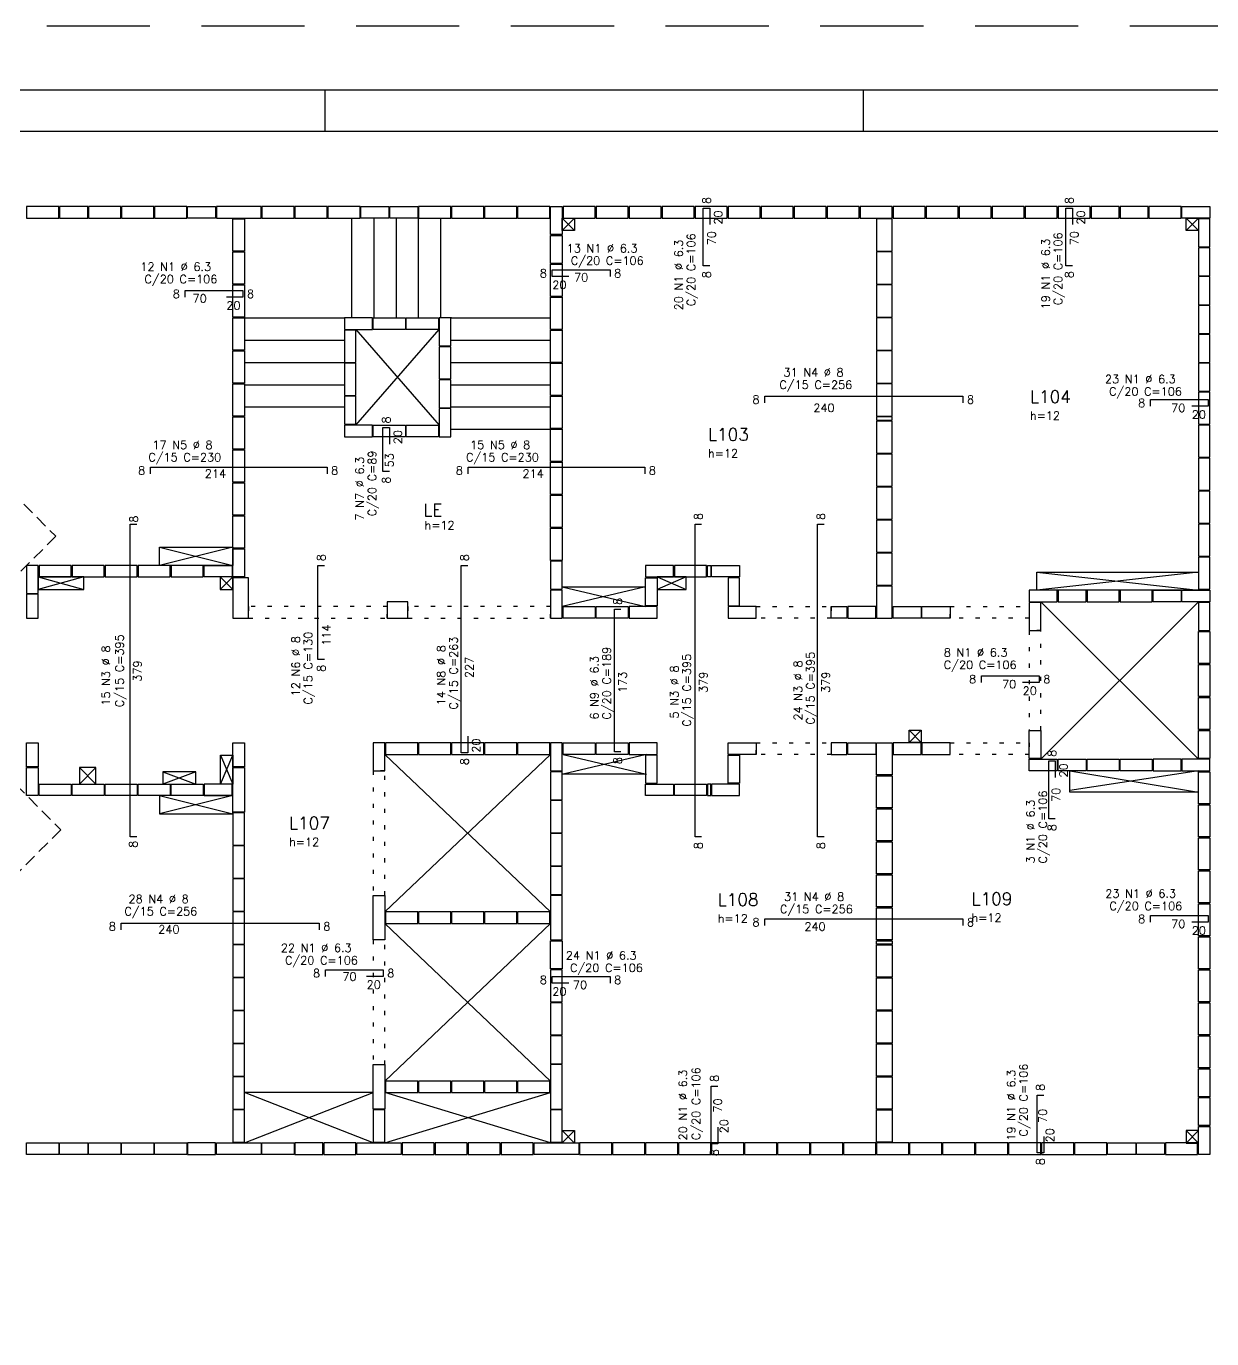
# Model space of a CAD drawing. Extents: x -1.9 to 86, y -1.6 to 60.9.
# Drawn here: x 26.8 to 55.54, y 29.14 to 60.95 of the extents above; entities that cross this region are included whole.
import ezdxf

# ---------------------------------------------------------------- set-up
doc = ezdxf.new("R2010")
doc.units = 0
doc.header["$MEASUREMENT"] = 0
for name, pattern in [('ESTILO_TQS_0001', [0.45, 0.3, -0.15]), ('ESTILO_TQS_0002', [0.4, 0.1, -0.3]), ('HIDDEN', [0.375, 0.25, -0.125])]:
    doc.linetypes.add(name, pattern=pattern)
doc.layers.get('0').update_dxf_attribs({"linetype": 'CONTINUOUS'})
doc.layers.get('Defpoints').update_dxf_attribs({"linetype": 'CONTINUOUS'})
for name, color, linetype in [('ARQ_FOLHA', 7, 'CONTINUOUS'), ('PENA_01', 1, 'CONTINUOUS'), ('PENA_02', 2, 'CONTINUOUS'), ('PENA_03', 3, 'CONTINUOUS'), ('PENA_05', 5, 'CONTINUOUS')]:
    doc.layers.add(name, color=color, linetype=linetype)
doc.styles.get("Standard").update_dxf_attribs({"font": 'ROMANS.SHX'})

# ---------------------------------------------------------------- blocks, each defined once
blk = doc.blocks.new('FOLHA A1 - 841 X 594')
at = {"layer": 'ARQ_FOLHA', "color": 1}
for p, q in [((-500.5, 584), (-500.5, 594)), ((-370, 584), (-370, 594))]:
    blk.add_line(p, q, dxfattribs=at)
for points in [[(-841, 0), (0, 0), (0, 594), (-841, 594)], [(-816, 10), (-10, 10), (-10, 584), (-816, 584)]]:
    blk.add_lwpolyline(points, close=True, dxfattribs=at)
at = {"layer": 'Defpoints', "color": 8, "linetype": 'HIDDEN', "ltscale": 100}
blk.add_lwpolyline([(-860.5, 609.5), (-860.5, -15.5), (19.5, -15.5), (19.5, 609.5)], close=True, dxfattribs=at)
blk = doc.blocks.new('*U24')
blk.add_blockref('FOLHA A1 - 841 X 594', (0, 0))

msp = doc.modelspace()

# ---------------------------------------------------------------- linework, layer by layer
at = {"layer": 'PENA_01', "linetype": 'Continuous'}
for p, q in [((37.094, 53.901), (37.094, 53.881)), ((31.814, 48.321), (30.034, 47.881)), ((30.034, 48.321), (31.814, 47.881)), ((42.8, 47.6), (42.094, 47.3)), ((42.094, 47.6), (42.8, 47.3)), ((51.294, 47.281), (51.294, 47.721)), ((51.294, 47.721), (55.214, 47.721)), ((51.294, 47.721), (55.214, 47.281)), ((55.214, 47.721), (51.294, 47.281)), ((55.214, 47.721), (55.214, 47.281)), ((41.814, 47.361), (39.794, 46.881)), ((39.794, 47.361), (41.814, 46.881)), ((39.794, 47.361), (41.814, 47.361)), ((55.214, 47.281), (51.294, 47.281)), ((39.794, 42.821), (39.794, 43.301)), ((41.834, 43.301), (39.814, 42.821)), ((39.814, 43.301), (41.834, 42.821)), ((41.814, 43.301), (41.814, 42.821)), ((41.814, 42.821), (39.794, 42.821)), ((55.214, 42.901), (52.094, 42.421)), ((52.094, 42.901), (55.214, 42.381)), ((52.094, 42.381), (52.094, 42.901)), ((55.214, 42.381), (52.094, 42.381)), ((31.814, 42.301), (30.034, 41.861)), ((30.034, 42.301), (31.814, 41.861)), ((35.214, 35.101), (32.094, 35.101))]:
    msp.add_line(p, q, dxfattribs=at)
for points in [[(26.814, 56.301), (27.594, 56.301), (27.594, 56.581), (26.814, 56.581), (26.814, 56.301)], [(27.614, 56.301), (28.294, 56.301), (28.294, 56.581), (27.614, 56.581), (27.614, 56.301)], [(28.314, 56.301), (29.094, 56.301), (29.094, 56.581), (28.314, 56.581), (28.314, 56.301)], [(29.114, 56.301), (29.894, 56.301), (29.894, 56.581), (29.114, 56.581), (29.114, 56.301)], [(29.914, 56.301), (30.694, 56.301), (30.694, 56.581), (29.914, 56.581), (29.914, 56.301)], [(31.394, 56.301), (30.714, 56.301), (30.714, 56.581), (31.394, 56.581), (31.394, 56.301)], [(32.494, 56.581), (31.414, 56.581), (31.414, 56.301), (32.494, 56.301), (32.494, 56.581)], [(32.514, 56.301), (33.294, 56.301), (33.294, 56.581), (32.514, 56.581), (32.514, 56.301)], [(33.314, 56.301), (34.094, 56.301), (34.094, 56.581), (33.314, 56.581), (33.314, 56.301)], [(34.114, 56.301), (34.894, 56.301), (34.894, 56.581), (34.114, 56.581), (34.114, 56.301)], [(35.594, 56.301), (34.914, 56.301), (34.914, 56.581), (35.594, 56.581), (35.594, 56.301)], [(36.294, 56.301), (35.614, 56.301), (35.614, 56.581), (36.294, 56.581), (36.294, 56.301)], [(36.314, 56.301), (37.094, 56.301), (37.094, 56.581), (36.314, 56.581), (36.314, 56.301)], [(37.114, 56.301), (37.894, 56.301), (37.894, 56.581), (37.114, 56.581), (37.114, 56.301)], [(37.914, 56.301), (38.694, 56.301), (38.694, 56.581), (37.914, 56.581), (37.914, 56.301)], [(38.714, 56.301), (39.494, 56.301), (39.494, 56.581), (38.714, 56.581), (38.714, 56.301)], [(39.794, 56.581), (39.794, 55.901), (39.514, 55.901), (39.514, 56.581), (39.794, 56.581)], [(39.814, 56.301), (40.594, 56.301), (40.594, 56.581), (39.814, 56.581), (39.814, 56.301)], [(40.614, 56.301), (41.394, 56.301), (41.394, 56.581), (40.614, 56.581), (40.614, 56.301)], [(41.414, 56.301), (42.194, 56.301), (42.194, 56.581), (41.414, 56.581), (41.414, 56.301)], [(42.214, 56.301), (42.994, 56.301), (42.994, 56.581), (42.214, 56.581), (42.214, 56.301)], [(43.014, 56.301), (43.794, 56.301), (43.794, 56.581), (43.014, 56.581), (43.014, 56.301)], [(43.814, 56.301), (44.594, 56.301), (44.594, 56.581), (43.814, 56.581), (43.814, 56.301)], [(44.614, 56.301), (45.394, 56.301), (45.394, 56.581), (44.614, 56.581), (44.614, 56.301)], [(45.414, 56.301), (46.194, 56.301), (46.194, 56.581), (45.414, 56.581), (45.414, 56.301)], [(46.214, 56.301), (46.994, 56.301), (46.994, 56.581), (46.214, 56.581), (46.214, 56.301)], [(47.014, 56.301), (47.794, 56.301), (47.794, 56.581), (47.014, 56.581), (47.014, 56.301)], [(47.814, 56.301), (48.594, 56.301), (48.594, 56.581), (47.814, 56.581), (47.814, 56.301)], [(48.614, 56.301), (49.394, 56.301), (49.394, 56.581), (48.614, 56.581), (48.614, 56.301)], [(49.414, 56.301), (50.194, 56.301), (50.194, 56.581), (49.414, 56.581), (49.414, 56.301)], [(50.214, 56.301), (50.994, 56.301), (50.994, 56.581), (50.214, 56.581), (50.214, 56.301)], [(51.014, 56.301), (51.794, 56.301), (51.794, 56.581), (51.014, 56.581), (51.014, 56.301)], [(51.814, 56.301), (52.594, 56.301), (52.594, 56.581), (51.814, 56.581), (51.814, 56.301)], [(52.614, 56.301), (53.294, 56.301), (53.294, 56.581), (52.614, 56.581), (52.614, 56.301)], [(53.314, 56.301), (53.994, 56.301), (53.994, 56.581), (53.314, 56.581), (53.314, 56.301)], [(54.014, 56.301), (54.794, 56.301), (54.794, 56.581), (54.014, 56.581), (54.014, 56.301)], [(55.494, 56.301), (54.814, 56.301), (54.814, 56.581), (55.494, 56.581), (55.494, 56.301)], [(31.814, 55.501), (31.814, 56.281), (32.094, 56.281), (32.094, 55.501), (31.814, 55.501)], [(34.694, 53.881), (34.694, 56.301)], [(35.234, 53.881), (35.234, 56.301)], [(35.774, 53.881), (35.774, 56.301)], [(36.314, 53.881), (36.314, 56.301)], [(36.854, 53.881), (36.854, 56.301)], [(40.094, 56.3), (39.794, 56)], [(39.794, 56.3), (40.094, 56)], [(39.794, 56.3), (40.094, 56.3), (40.094, 56), (39.794, 56), (39.794, 56.3)], [(47.414, 56.281), (47.414, 55.501), (47.794, 55.501), (47.794, 56.281), (47.414, 56.281)], [(55.214, 56.301), (54.914, 56)], [(54.914, 56.301), (55.214, 56)], [(54.914, 56.3), (55.214, 56.3), (55.214, 56), (54.914, 56), (54.914, 56.301)], [(55.494, 55.601), (55.494, 56.281), (55.214, 56.281), (55.214, 55.601), (55.494, 55.601)], [(39.794, 55.881), (39.794, 55.201), (39.514, 55.201), (39.514, 55.881), (39.794, 55.881)], [(31.814, 54.701), (31.814, 55.481), (32.094, 55.481), (32.094, 54.701), (31.814, 54.701)], [(47.414, 55.481), (47.414, 54.701), (47.794, 54.701), (47.794, 55.481), (47.414, 55.481)], [(55.494, 54.901), (55.494, 55.581), (55.214, 55.581), (55.214, 54.901), (55.494, 54.901)], [(39.514, 54.401), (39.514, 55.181), (39.794, 55.181), (39.794, 54.401), (39.514, 54.401)], [(55.494, 54.201), (55.494, 54.881), (55.214, 54.881), (55.214, 54.201), (55.494, 54.201)], [(31.814, 53.901), (31.814, 54.681), (32.094, 54.681), (32.094, 53.901), (31.814, 53.901)], [(47.414, 54.681), (47.414, 53.901), (47.794, 53.901), (47.794, 54.681), (47.414, 54.681)], [(39.514, 53.601), (39.514, 54.381), (39.794, 54.381), (39.794, 53.601), (39.514, 53.601)], [(55.494, 53.501), (55.494, 54.181), (55.214, 54.181), (55.214, 53.501), (55.494, 53.501)], [(31.814, 53.101), (31.814, 53.881), (32.094, 53.881), (32.094, 53.101), (31.814, 53.101)], [(32.094, 53.881), (34.514, 53.881)], [(34.514, 53.601), (35.194, 53.601), (35.194, 53.881), (34.514, 53.881), (34.514, 53.601)], [(35.214, 53.881), (35.994, 53.881), (35.994, 53.601), (35.214, 53.601), (35.214, 53.881)], [(36.014, 53.881), (36.794, 53.881), (36.794, 53.601), (36.014, 53.601), (36.014, 53.881)], [(36.814, 53.881), (36.814, 53.201), (37.094, 53.201), (37.094, 53.881), (36.814, 53.881)], [(37.094, 53.881), (39.514, 53.881)], [(47.414, 53.881), (47.414, 53.101), (47.794, 53.101), (47.794, 53.881), (47.414, 53.881)], [(34.794, 52.801), (34.794, 53.581), (34.514, 53.581), (34.514, 52.801), (34.794, 52.801)], [(39.514, 52.801), (39.514, 53.581), (39.794, 53.581), (39.794, 52.801), (39.514, 52.801)], [(55.494, 52.801), (55.494, 53.481), (55.214, 53.481), (55.214, 52.801), (55.494, 52.801)], [(32.094, 53.341), (34.514, 53.341)], [(37.094, 52.401), (37.094, 53.181), (36.814, 53.181), (36.814, 52.401), (37.094, 52.401)], [(37.094, 53.341), (39.514, 53.341)], [(31.814, 52.301), (31.814, 53.081), (32.094, 53.081), (32.094, 52.301), (31.814, 52.301)], [(47.414, 53.081), (47.414, 52.301), (47.794, 52.301), (47.794, 53.081), (47.414, 53.081)], [(32.094, 52.801), (34.514, 52.801)], [(34.794, 52.001), (34.794, 52.781), (34.514, 52.781), (34.514, 52.001), (34.794, 52.001)], [(37.094, 52.801), (39.514, 52.801)], [(39.514, 52.001), (39.514, 52.781), (39.794, 52.781), (39.794, 52.001), (39.514, 52.001)], [(55.494, 52.101), (55.494, 52.781), (55.214, 52.781), (55.214, 52.101), (55.494, 52.101)], [(31.814, 51.501), (31.814, 52.281), (32.094, 52.281), (32.094, 51.501), (31.814, 51.501)], [(32.094, 52.261), (34.514, 52.261)], [(37.094, 51.701), (37.094, 52.381), (36.814, 52.381), (36.814, 51.701), (37.094, 51.701)], [(37.094, 52.261), (39.514, 52.261)], [(47.414, 52.281), (47.414, 51.501), (47.794, 51.501), (47.794, 52.281), (47.414, 52.281)], [(34.514, 51.981), (34.514, 51.301), (34.794, 51.301), (34.794, 51.981), (34.514, 51.981)], [(39.514, 51.201), (39.514, 51.981), (39.794, 51.981), (39.794, 51.201), (39.514, 51.201)], [(55.214, 52.081), (55.214, 51.301), (55.494, 51.301), (55.494, 52.081), (55.214, 52.081)], [(32.094, 51.721), (34.514, 51.721)], [(37.094, 51.001), (37.094, 51.681), (36.814, 51.681), (36.814, 51.001), (37.094, 51.001)], [(37.094, 51.721), (39.514, 51.721)], [(31.814, 50.701), (31.814, 51.481), (32.094, 51.481), (32.094, 50.701), (31.814, 50.701)], [(34.514, 51.001), (35.194, 51.001), (35.194, 51.281), (34.514, 51.281), (34.514, 51.001)], [(35.214, 51.281), (35.994, 51.281), (35.994, 51.001), (35.214, 51.001), (35.214, 51.281)], [(36.014, 51.281), (36.794, 51.281), (36.794, 51.001), (36.014, 51.001), (36.014, 51.281)], [(47.794, 51.401), (47.794, 51.481), (47.414, 51.481), (47.414, 51.401), (47.794, 51.401)], [(47.414, 51.381), (47.414, 50.601), (47.794, 50.601), (47.794, 51.381), (47.414, 51.381)], [(55.214, 51.281), (55.214, 50.501), (55.494, 50.501), (55.494, 51.281), (55.214, 51.281)], [(37.094, 51.181), (39.514, 51.181)], [(39.514, 50.401), (39.514, 51.181), (39.794, 51.181), (39.794, 50.401), (39.514, 50.401)], [(31.814, 49.901), (31.814, 50.681), (32.094, 50.681), (32.094, 49.901), (31.814, 49.901)], [(39.514, 49.601), (39.514, 50.381), (39.794, 50.381), (39.794, 49.601), (39.514, 49.601)], [(47.414, 50.581), (47.414, 49.801), (47.794, 49.801), (47.794, 50.581), (47.414, 50.581)], [(55.214, 50.481), (55.214, 49.701), (55.494, 49.701), (55.494, 50.481), (55.214, 50.481)], [(31.814, 49.101), (31.814, 49.881), (32.094, 49.881), (32.094, 49.101), (31.814, 49.101)], [(47.414, 49.781), (47.414, 49.001), (47.794, 49.001), (47.794, 49.781), (47.414, 49.781)], [(55.214, 49.681), (55.214, 48.901), (55.494, 48.901), (55.494, 49.681), (55.214, 49.681)], [(39.514, 48.801), (39.514, 49.581), (39.794, 49.581), (39.794, 48.801), (39.514, 48.801)], [(31.814, 48.301), (31.814, 49.081), (32.094, 49.081), (32.094, 48.301), (31.814, 48.301)], [(39.514, 48.001), (39.514, 48.781), (39.794, 48.781), (39.794, 48.001), (39.514, 48.001)], [(47.414, 48.981), (47.414, 48.201), (47.794, 48.201), (47.794, 48.981), (47.414, 48.981)], [(55.214, 48.881), (55.214, 48.101), (55.494, 48.101), (55.494, 48.881), (55.214, 48.881)], [(30.034, 47.881), (30.034, 48.321), (31.814, 48.321), (31.814, 47.881), (30.034, 47.881)], [(31.814, 47.601), (31.814, 48.281), (32.094, 48.281), (32.094, 47.601), (31.814, 47.601)], [(47.414, 48.181), (47.414, 47.401), (47.794, 47.401), (47.794, 48.181), (47.414, 48.181)], [(55.214, 48.081), (55.214, 47.301), (55.494, 47.301), (55.494, 48.081), (55.214, 48.081)], [(26.814, 47.881), (26.814, 47.201), (27.094, 47.201), (27.094, 47.881), (26.814, 47.881)], [(27.894, 47.881), (27.114, 47.881), (27.114, 47.601), (27.894, 47.601), (27.894, 47.881)], [(28.694, 47.881), (27.914, 47.881), (27.914, 47.601), (28.694, 47.601), (28.694, 47.881)], [(29.494, 47.881), (28.714, 47.881), (28.714, 47.601), (29.494, 47.601), (29.494, 47.881)], [(30.294, 47.881), (29.514, 47.881), (29.514, 47.601), (30.294, 47.601), (30.294, 47.881)], [(31.094, 47.881), (30.314, 47.881), (30.314, 47.601), (31.094, 47.601), (31.094, 47.881)], [(31.114, 47.881), (31.794, 47.881), (31.794, 47.601), (31.114, 47.601), (31.114, 47.881)], [(39.794, 47.301), (39.794, 47.981), (39.514, 47.981), (39.514, 47.301), (39.794, 47.301)], [(41.814, 47.601), (42.494, 47.601), (42.494, 47.881), (41.814, 47.881), (41.814, 47.601)], [(42.514, 47.601), (43.294, 47.601), (43.294, 47.881), (42.514, 47.881), (42.514, 47.601)], [(43.314, 47.881), (43.394, 47.881), (43.394, 47.601), (43.314, 47.601), (43.314, 47.881)], [(44.094, 47.601), (43.414, 47.601), (43.414, 47.881), (44.094, 47.881), (44.094, 47.601)], [(27.094, 47.6), (27.094, 47.3), (28.2, 47.3), (28.2, 47.601), (27.094, 47.601)], [(28.2, 47.6), (27.094, 47.3)], [(27.094, 47.6), (28.2, 47.3)], [(31.814, 47.6), (31.508, 47.3)], [(31.508, 47.6), (31.814, 47.3)], [(31.508, 47.6), (31.508, 47.3), (31.814, 47.3), (31.814, 47.6), (31.508, 47.6)], [(41.814, 46.901), (41.814, 47.581), (42.094, 47.581), (42.094, 46.901), (41.814, 46.901)], [(42.094, 47.6), (42.094, 47.3), (42.8, 47.3), (42.8, 47.6), (42.094, 47.6)], [(44.094, 46.901), (44.094, 47.581), (43.814, 47.581), (43.814, 46.901), (44.094, 46.901)], [(26.814, 47.181), (26.814, 46.601), (27.094, 46.601), (27.094, 47.181), (26.814, 47.181)], [(47.414, 47.381), (47.414, 46.601), (47.794, 46.601), (47.794, 47.381), (47.414, 47.381)], [(51.114, 47.001), (51.794, 47.001), (51.794, 47.281), (51.114, 47.281), (51.114, 47.001)], [(51.814, 47.001), (52.494, 47.001), (52.494, 47.281), (51.814, 47.281), (51.814, 47.001)], [(52.514, 47.001), (53.294, 47.001), (53.294, 47.281), (52.514, 47.281), (52.514, 47.001)], [(53.314, 47.001), (54.094, 47.001), (54.094, 47.281), (53.314, 47.281), (53.314, 47.001)], [(54.794, 47.001), (54.114, 47.001), (54.114, 47.281), (54.794, 47.281), (54.794, 47.001)], [(55.494, 47.001), (54.814, 47.001), (54.814, 47.281), (55.494, 47.281), (55.494, 47.001)], [(39.814, 46.881), (40.594, 46.881), (40.594, 46.601), (39.814, 46.601), (39.814, 46.881)], [(40.614, 46.881), (41.394, 46.881), (41.394, 46.601), (40.614, 46.601), (40.614, 46.881)], [(42.094, 46.881), (41.414, 46.881), (41.414, 46.601), (42.094, 46.601), (42.094, 46.881)], [(43.814, 46.601), (44.494, 46.601), (44.494, 46.881), (43.814, 46.881), (43.814, 46.601)], [(46.314, 46.881), (46.694, 46.881), (46.694, 46.601), (46.314, 46.601), (46.314, 46.881)], [(46.714, 46.601), (47.394, 46.601), (47.394, 46.881), (46.714, 46.881), (46.714, 46.601)], [(48.494, 46.601), (47.814, 46.601), (47.814, 46.881), (48.494, 46.881), (48.494, 46.601)], [(49.194, 46.601), (48.514, 46.601), (48.514, 46.881), (49.194, 46.881), (49.194, 46.601)], [(51.394, 46.301), (51.394, 46.981), (51.114, 46.981), (51.114, 46.301), (51.394, 46.301)], [(55.494, 46.301), (55.494, 46.981), (55.214, 46.981), (55.214, 46.301), (55.494, 46.301)], [(55.214, 45.501), (55.214, 46.281), (55.494, 46.281), (55.494, 45.501), (55.214, 45.501)], [(55.214, 44.701), (55.214, 45.481), (55.494, 45.481), (55.494, 44.701), (55.214, 44.701)], [(55.214, 43.901), (55.214, 44.681), (55.494, 44.681), (55.494, 43.901), (55.214, 43.901)], [(48.498, 43.887), (48.204, 43.59)], [(48.204, 43.887), (48.498, 43.59)], [(48.204, 43.887), (48.498, 43.887), (48.498, 43.59), (48.204, 43.59), (48.204, 43.887)], [(51.394, 43.881), (51.394, 43.201), (51.114, 43.201), (51.114, 43.881), (51.394, 43.881)], [(55.494, 43.881), (55.494, 43.201), (55.214, 43.201), (55.214, 43.881), (55.494, 43.881)], [(26.814, 43.001), (26.814, 43.581), (27.094, 43.581), (27.094, 43.001), (26.814, 43.001)], [(31.514, 43.281), (31.814, 42.581)], [(31.514, 42.581), (31.814, 43.281)], [(31.514, 42.581), (31.514, 43.281), (31.814, 43.281), (31.814, 42.581), (31.514, 42.581)], [(31.814, 43.001), (31.814, 43.581), (32.094, 43.581), (32.094, 43.001), (31.814, 43.001)], [(35.214, 43.581), (35.214, 42.901), (35.494, 42.901), (35.494, 43.581), (35.214, 43.581)], [(36.294, 43.581), (35.514, 43.581), (35.514, 43.301), (36.294, 43.301), (36.294, 43.581)], [(37.094, 43.581), (36.314, 43.581), (36.314, 43.301), (37.094, 43.301), (37.094, 43.581)], [(37.894, 43.581), (37.114, 43.581), (37.114, 43.301), (37.894, 43.301), (37.894, 43.581)], [(38.694, 43.581), (37.914, 43.581), (37.914, 43.301), (38.694, 43.301), (38.694, 43.581)], [(39.494, 43.581), (38.714, 43.581), (38.714, 43.301), (39.494, 43.301), (39.494, 43.581)], [(39.514, 43.581), (39.514, 42.901), (39.794, 42.901), (39.794, 43.581), (39.514, 43.581)], [(39.814, 43.581), (40.594, 43.581), (40.594, 43.301), (39.814, 43.301), (39.814, 43.581)], [(40.614, 43.581), (41.394, 43.581), (41.394, 43.301), (40.614, 43.301), (40.614, 43.581)], [(42.094, 43.581), (41.414, 43.581), (41.414, 43.301), (42.094, 43.301), (42.094, 43.581)], [(41.814, 43.281), (41.814, 42.601), (42.094, 42.601), (42.094, 43.281), (41.814, 43.281)], [(43.814, 43.581), (44.494, 43.581), (44.494, 43.301), (43.814, 43.301), (43.814, 43.581)], [(44.094, 43.281), (44.094, 42.601), (43.814, 42.601), (43.814, 43.281), (44.094, 43.281)], [(46.314, 43.301), (46.694, 43.301), (46.694, 43.581), (46.314, 43.581), (46.314, 43.301)], [(46.714, 43.581), (47.394, 43.581), (47.394, 43.301), (46.714, 43.301), (46.714, 43.581)], [(47.414, 42.801), (47.414, 43.581), (47.794, 43.581), (47.794, 42.801), (47.414, 42.801)], [(48.494, 43.581), (47.814, 43.581), (47.814, 43.301), (48.494, 43.301), (48.494, 43.581)], [(49.194, 43.581), (48.514, 43.581), (48.514, 43.301), (49.194, 43.301), (49.194, 43.581)], [(26.814, 42.301), (26.814, 42.981), (27.094, 42.981), (27.094, 42.301), (26.814, 42.301)], [(28.493, 42.981), (28.093, 42.581)], [(28.093, 42.981), (28.493, 42.581)], [(28.093, 42.981), (28.093, 42.581), (28.493, 42.581), (28.493, 42.981), (28.093, 42.981)], [(31.814, 41.901), (31.814, 42.981), (32.094, 42.981), (32.094, 41.901), (31.814, 41.901)], [(51.114, 43.181), (51.794, 43.181), (51.794, 42.901), (51.114, 42.901), (51.114, 43.181)], [(51.814, 43.181), (52.494, 43.181), (52.494, 42.901), (51.814, 42.901), (51.814, 43.181)], [(52.514, 43.181), (53.294, 43.181), (53.294, 42.901), (52.514, 42.901), (52.514, 43.181)], [(53.314, 43.181), (54.094, 43.181), (54.094, 42.901), (53.314, 42.901), (53.314, 43.181)], [(54.794, 43.181), (54.114, 43.181), (54.114, 42.901), (54.794, 42.901), (54.794, 43.181)], [(55.494, 43.181), (54.814, 43.181), (54.814, 42.901), (55.494, 42.901), (55.494, 43.181)], [(30.913, 42.881), (30.113, 42.581)], [(30.113, 42.881), (30.913, 42.581)], [(30.113, 42.881), (30.113, 42.581), (30.913, 42.581), (30.913, 42.881), (30.113, 42.881)], [(39.514, 42.881), (39.514, 42.201), (39.794, 42.201), (39.794, 42.881), (39.514, 42.881)], [(47.414, 42.001), (47.414, 42.781), (47.794, 42.781), (47.794, 42.001), (47.414, 42.001)], [(55.214, 42.101), (55.214, 42.881), (55.494, 42.881), (55.494, 42.101), (55.214, 42.101)], [(27.894, 42.301), (27.114, 42.301), (27.114, 42.581), (27.894, 42.581), (27.894, 42.301)], [(28.694, 42.301), (27.914, 42.301), (27.914, 42.581), (28.694, 42.581), (28.694, 42.301)], [(29.494, 42.301), (28.714, 42.301), (28.714, 42.581), (29.494, 42.581), (29.494, 42.301)], [(30.294, 42.301), (29.514, 42.301), (29.514, 42.581), (30.294, 42.581), (30.294, 42.301)], [(31.094, 42.301), (30.314, 42.301), (30.314, 42.581), (31.094, 42.581), (31.094, 42.301)], [(31.114, 42.301), (31.794, 42.301), (31.794, 42.581), (31.114, 42.581), (31.114, 42.301)], [(41.814, 42.581), (42.494, 42.581), (42.494, 42.301), (41.814, 42.301), (41.814, 42.581)], [(42.514, 42.581), (43.294, 42.581), (43.294, 42.301), (42.514, 42.301), (42.514, 42.581)], [(43.314, 42.301), (43.394, 42.301), (43.394, 42.581), (43.314, 42.581), (43.314, 42.301)], [(44.094, 42.581), (43.414, 42.581), (43.414, 42.301), (44.094, 42.301), (44.094, 42.581)], [(30.034, 42.301), (30.034, 41.861), (31.814, 41.861), (31.814, 42.301), (30.034, 42.301)], [(39.514, 42.181), (39.514, 41.401), (39.794, 41.401), (39.794, 42.181), (39.514, 42.181)], [(55.214, 41.301), (55.214, 42.081), (55.494, 42.081), (55.494, 41.301), (55.214, 41.301)], [(31.814, 41.881), (31.814, 41.101), (32.094, 41.101), (32.094, 41.881), (31.814, 41.881)], [(47.414, 41.201), (47.414, 41.981), (47.794, 41.981), (47.794, 41.201), (47.414, 41.201)], [(39.514, 41.381), (39.514, 40.601), (39.794, 40.601), (39.794, 41.381), (39.514, 41.381)], [(31.814, 41.081), (31.814, 40.301), (32.094, 40.301), (32.094, 41.081), (31.814, 41.081)], [(47.414, 40.401), (47.414, 41.181), (47.794, 41.181), (47.794, 40.401), (47.414, 40.401)], [(55.214, 40.501), (55.214, 41.281), (55.494, 41.281), (55.494, 40.501), (55.214, 40.501)], [(39.514, 40.581), (39.514, 39.901), (39.794, 39.901), (39.794, 40.581), (39.514, 40.581)], [(55.214, 39.701), (55.214, 40.481), (55.494, 40.481), (55.494, 39.701), (55.214, 39.701)], [(31.814, 40.281), (31.814, 39.501), (32.094, 39.501), (32.094, 40.281), (31.814, 40.281)], [(47.414, 39.601), (47.414, 40.381), (47.794, 40.381), (47.794, 39.601), (47.414, 39.601)], [(35.494, 39.881), (35.494, 38.801), (35.214, 38.801), (35.214, 39.881), (35.494, 39.881)], [(39.514, 39.881), (39.514, 38.801), (39.794, 38.801), (39.794, 39.881), (39.514, 39.881)], [(31.814, 39.481), (31.814, 38.701), (32.094, 38.701), (32.094, 39.481), (31.814, 39.481)], [(36.294, 39.481), (35.514, 39.481), (35.514, 39.201), (36.294, 39.201), (36.294, 39.481)], [(37.094, 39.481), (36.314, 39.481), (36.314, 39.201), (37.094, 39.201), (37.094, 39.481)], [(37.894, 39.481), (37.114, 39.481), (37.114, 39.201), (37.894, 39.201), (37.894, 39.481)], [(38.694, 39.481), (37.914, 39.481), (37.914, 39.201), (38.694, 39.201), (38.694, 39.481)], [(39.494, 39.481), (38.714, 39.481), (38.714, 39.201), (39.494, 39.201), (39.494, 39.481)], [(47.414, 38.801), (47.414, 39.581), (47.794, 39.581), (47.794, 38.801), (47.414, 38.801)], [(55.214, 38.901), (55.214, 39.681), (55.494, 39.681), (55.494, 38.901), (55.214, 38.901)], [(55.214, 38.101), (55.214, 38.881), (55.494, 38.881), (55.494, 38.101), (55.214, 38.101)], [(31.814, 38.681), (31.814, 37.901), (32.094, 37.901), (32.094, 38.681), (31.814, 38.681)], [(39.514, 38.101), (39.514, 38.781), (39.794, 38.781), (39.794, 38.101), (39.514, 38.101)], [(47.794, 38.781), (47.794, 38.701), (47.414, 38.701), (47.414, 38.781), (47.794, 38.781)], [(47.414, 37.901), (47.414, 38.681), (47.794, 38.681), (47.794, 37.901), (47.414, 37.901)], [(31.814, 37.881), (31.814, 37.101), (32.094, 37.101), (32.094, 37.881), (31.814, 37.881)], [(39.514, 38.081), (39.514, 37.301), (39.794, 37.301), (39.794, 38.081), (39.514, 38.081)], [(47.414, 37.101), (47.414, 37.881), (47.794, 37.881), (47.794, 37.101), (47.414, 37.101)], [(55.214, 37.301), (55.214, 38.081), (55.494, 38.081), (55.494, 37.301), (55.214, 37.301)], [(39.514, 37.281), (39.514, 36.501), (39.794, 36.501), (39.794, 37.281), (39.514, 37.281)], [(55.214, 36.501), (55.214, 37.281), (55.494, 37.281), (55.494, 36.501), (55.214, 36.501)], [(31.814, 37.081), (31.814, 36.301), (32.094, 36.301), (32.094, 37.081), (31.814, 37.081)], [(47.414, 36.301), (47.414, 37.081), (47.794, 37.081), (47.794, 36.301), (47.414, 36.301)], [(31.814, 36.281), (31.814, 35.501), (32.094, 35.501), (32.094, 36.281), (31.814, 36.281)], [(39.514, 36.481), (39.514, 35.801), (39.794, 35.801), (39.794, 36.481), (39.514, 36.481)], [(47.414, 35.501), (47.414, 36.281), (47.794, 36.281), (47.794, 35.501), (47.414, 35.501)], [(55.214, 35.701), (55.214, 36.481), (55.494, 36.481), (55.494, 35.701), (55.214, 35.701)], [(35.494, 35.781), (35.494, 34.701), (35.214, 34.701), (35.214, 35.781), (35.494, 35.781)], [(39.514, 35.781), (39.514, 34.701), (39.794, 34.701), (39.794, 35.781), (39.514, 35.781)], [(55.214, 35.001), (55.214, 35.681), (55.494, 35.681), (55.494, 35.001), (55.214, 35.001)], [(31.814, 35.481), (31.814, 34.701), (32.094, 34.701), (32.094, 35.481), (31.814, 35.481)], [(36.294, 35.381), (35.514, 35.381), (35.514, 35.101), (36.294, 35.101), (36.294, 35.381)], [(37.094, 35.381), (36.314, 35.381), (36.314, 35.101), (37.094, 35.101), (37.094, 35.381)], [(37.894, 35.381), (37.114, 35.381), (37.114, 35.101), (37.894, 35.101), (37.894, 35.381)], [(38.694, 35.381), (37.914, 35.381), (37.914, 35.101), (38.694, 35.101), (38.694, 35.381)], [(39.494, 35.381), (38.714, 35.381), (38.714, 35.101), (39.494, 35.101), (39.494, 35.381)], [(47.414, 34.701), (47.414, 35.481), (47.794, 35.481), (47.794, 34.701), (47.414, 34.701)], [(31.814, 34.681), (31.814, 33.901), (32.094, 33.901), (32.094, 34.681), (31.814, 34.681)], [(35.214, 34.681), (35.214, 33.901), (35.494, 33.901), (35.494, 34.681), (35.214, 34.681)], [(39.514, 34.681), (39.514, 33.901), (39.794, 33.901), (39.794, 34.681), (39.514, 34.681)], [(47.414, 33.901), (47.414, 34.681), (47.794, 34.681), (47.794, 33.901), (47.414, 33.901)], [(55.214, 34.301), (55.214, 34.981), (55.494, 34.981), (55.494, 34.301), (55.214, 34.301)], [(40.094, 34.18), (39.794, 33.881)], [(39.794, 34.18), (40.094, 33.88)], [(39.794, 34.18), (40.094, 34.18), (40.094, 33.88), (39.794, 33.88), (39.794, 34.18)], [(55.214, 34.18), (54.914, 33.88)], [(54.914, 34.18), (55.214, 33.88)], [(54.914, 34.18), (54.914, 33.88), (55.214, 33.88), (55.214, 34.18), (54.914, 34.18)], [(55.214, 33.601), (55.214, 34.281), (55.494, 34.281), (55.494, 33.601), (55.214, 33.601)], [(26.814, 33.881), (27.594, 33.881), (27.594, 33.601), (26.814, 33.601), (26.814, 33.881)], [(27.614, 33.881), (28.294, 33.881), (28.294, 33.601), (27.614, 33.601), (27.614, 33.881)], [(28.314, 33.881), (29.094, 33.881), (29.094, 33.601), (28.314, 33.601), (28.314, 33.881)], [(29.114, 33.881), (29.894, 33.881), (29.894, 33.601), (29.114, 33.601), (29.114, 33.881)], [(29.914, 33.881), (30.694, 33.881), (30.694, 33.601), (29.914, 33.601), (29.914, 33.881)], [(31.394, 33.881), (30.714, 33.881), (30.714, 33.601), (31.394, 33.601), (31.394, 33.881)], [(32.494, 33.601), (31.414, 33.601), (31.414, 33.881), (32.494, 33.881), (32.494, 33.601)], [(32.514, 33.881), (33.294, 33.881), (33.294, 33.601), (32.514, 33.601), (32.514, 33.881)], [(33.994, 33.881), (33.314, 33.881), (33.314, 33.601), (33.994, 33.601), (33.994, 33.881)], [(34.794, 33.881), (34.014, 33.881), (34.014, 33.601), (34.794, 33.601), (34.794, 33.881)], [(35.894, 33.601), (34.814, 33.601), (34.814, 33.881), (35.894, 33.881), (35.894, 33.601)], [(36.694, 33.881), (35.914, 33.881), (35.914, 33.601), (36.694, 33.601), (36.694, 33.881)], [(37.494, 33.881), (36.714, 33.881), (36.714, 33.601), (37.494, 33.601), (37.494, 33.881)], [(38.294, 33.881), (37.514, 33.881), (37.514, 33.601), (38.294, 33.601), (38.294, 33.881)], [(39.094, 33.881), (38.314, 33.881), (38.314, 33.601), (39.094, 33.601), (39.094, 33.881)], [(40.194, 33.601), (39.114, 33.601), (39.114, 33.881), (40.194, 33.881), (40.194, 33.601)], [(40.994, 33.881), (40.214, 33.881), (40.214, 33.601), (40.994, 33.601), (40.994, 33.881)], [(41.794, 33.881), (41.014, 33.881), (41.014, 33.601), (41.794, 33.601), (41.794, 33.881)], [(42.594, 33.881), (41.814, 33.881), (41.814, 33.601), (42.594, 33.601), (42.594, 33.881)], [(43.394, 33.881), (42.614, 33.881), (42.614, 33.601), (43.394, 33.601), (43.394, 33.881)], [(44.194, 33.881), (43.414, 33.881), (43.414, 33.601), (44.194, 33.601), (44.194, 33.881)], [(44.994, 33.881), (44.214, 33.881), (44.214, 33.601), (44.994, 33.601), (44.994, 33.881)], [(45.794, 33.881), (45.014, 33.881), (45.014, 33.601), (45.794, 33.601), (45.794, 33.881)], [(46.594, 33.881), (45.814, 33.881), (45.814, 33.601), (46.594, 33.601), (46.594, 33.881)], [(47.394, 33.881), (46.614, 33.881), (46.614, 33.601), (47.394, 33.601), (47.394, 33.881)], [(48.194, 33.881), (47.414, 33.881), (47.414, 33.601), (48.194, 33.601), (48.194, 33.881)], [(48.994, 33.881), (48.214, 33.881), (48.214, 33.601), (48.994, 33.601), (48.994, 33.881)], [(49.794, 33.881), (49.014, 33.881), (49.014, 33.601), (49.794, 33.601), (49.794, 33.881)], [(50.594, 33.881), (49.814, 33.881), (49.814, 33.601), (50.594, 33.601), (50.594, 33.881)], [(51.394, 33.881), (50.614, 33.881), (50.614, 33.601), (51.394, 33.601), (51.394, 33.881)], [(52.194, 33.881), (51.414, 33.881), (51.414, 33.601), (52.194, 33.601), (52.194, 33.881)], [(52.994, 33.881), (52.214, 33.881), (52.214, 33.601), (52.994, 33.601), (52.994, 33.881)], [(53.694, 33.601), (53.014, 33.601), (53.014, 33.881), (53.694, 33.881), (53.694, 33.601)], [(54.394, 33.601), (53.714, 33.601), (53.714, 33.881), (54.394, 33.881), (54.394, 33.601)], [(55.194, 33.881), (54.414, 33.881), (54.414, 33.601), (55.194, 33.601), (55.194, 33.881)]]:
    msp.add_lwpolyline(points, dxfattribs=at)
at = {"layer": 'PENA_01', "linetype": 'ESTILO_TQS_0001'}
for points in [[(24.693, 48.588), (26.107, 50.002), (27.521, 48.588), (26.107, 47.174), (24.693, 48.588)], [(24.813, 41.473), (26.228, 42.888), (27.642, 41.473), (26.228, 40.059), (24.813, 41.473)]]:
    msp.add_lwpolyline(points, dxfattribs=at)
at = {"layer": 'PENA_02', "linetype": 'Continuous'}
for points in [[(31.814, 46.601), (32.194, 46.601), (32.194, 47.581), (31.814, 47.581), (31.814, 46.601)], [(39.514, 46.601), (39.794, 46.601), (39.794, 47.281), (39.514, 47.281), (39.514, 46.601)], [(35.554, 46.601), (36.054, 46.601), (36.054, 47.001), (35.554, 47.001), (35.554, 46.601)]]:
    msp.add_lwpolyline(points, dxfattribs=at)
at = {"layer": 'PENA_03', "linetype": 'Continuous'}
for points in [[(34.794, 53.601), (36.814, 51.281)], [(34.794, 51.281), (36.814, 53.601)], [(51.394, 43.181), (55.214, 47.001)], [(51.394, 47.001), (55.214, 43.181)], [(39.514, 39.481), (35.494, 43.301)], [(35.494, 39.481), (39.514, 43.301)], [(39.514, 35.381), (35.494, 39.201)], [(35.494, 35.381), (39.514, 39.201)], [(35.214, 33.881), (32.094, 35.101)], [(32.094, 33.881), (35.214, 35.101)], [(39.514, 33.881), (35.494, 35.101)], [(35.494, 33.881), (39.514, 35.101)]]:
    msp.add_lwpolyline(points, dxfattribs=at)
at = {"layer": 'PENA_03', "linetype": 'ESTILO_TQS_0002'}
for points in [[(32.194, 46.601), (35.554, 46.601), (35.554, 46.881), (32.194, 46.881), (32.194, 46.601)], [(36.054, 46.601), (39.514, 46.601), (39.514, 46.881), (36.054, 46.881), (36.054, 46.601)], [(44.494, 46.881), (46.314, 46.881), (46.314, 46.601), (44.494, 46.601), (44.494, 46.881)], [(49.194, 46.881), (51.114, 46.881), (51.114, 46.601), (49.194, 46.601), (49.194, 46.881)], [(51.114, 43.881), (51.394, 43.881), (51.394, 46.301), (51.114, 46.301), (51.114, 43.881)], [(44.494, 43.581), (46.314, 43.581), (46.314, 43.301), (44.494, 43.301), (44.494, 43.581)], [(49.194, 43.581), (51.114, 43.581), (51.114, 43.301), (49.194, 43.301), (49.194, 43.581)], [(35.214, 39.881), (35.494, 39.881), (35.494, 42.901), (35.214, 42.901), (35.214, 39.881)], [(35.214, 35.781), (35.494, 35.781), (35.494, 38.801), (35.214, 38.801), (35.214, 35.781)]]:
    msp.add_lwpolyline(points, dxfattribs=at)
at = {"layer": 'PENA_05', "linetype": 'Continuous'}
for p, q in [((43.214, 55.141), (43.214, 56.541)), ((43.214, 56.541), (43.374, 56.541)), ((43.374, 56.541), (43.374, 56.141)), ((52.004, 55.141), (52.004, 56.541)), ((52.004, 56.541), (52.164, 56.541)), ((52.164, 56.541), (52.164, 56.141)), ((39.554, 54.882), (39.554, 55.042)), ((39.554, 55.042), (40.954, 55.042)), ((40.954, 55.042), (40.954, 54.882)), ((43.374, 55.141), (43.214, 55.141)), ((52.164, 55.141), (52.004, 55.141)), ((39.954, 54.882), (39.554, 54.882)), ((30.654, 54.382), (30.654, 54.542)), ((30.654, 54.542), (32.054, 54.542)), ((32.054, 54.542), (32.054, 54.382)), ((32.054, 54.382), (31.654, 54.382)), ((44.704, 51.821), (44.704, 51.981)), ((44.704, 51.981), (49.504, 51.981)), ((49.504, 51.981), (49.504, 51.821)), ((54.054, 51.739), (54.054, 51.899)), ((54.054, 51.899), (55.454, 51.899)), ((55.454, 51.899), (55.454, 51.739)), ((55.454, 51.739), (55.054, 51.739)), ((35.45, 50.161), (35.45, 51.221)), ((35.45, 51.221), (35.61, 51.221)), ((35.61, 51.221), (35.61, 50.821)), ((29.814, 50.101), (29.814, 50.261)), ((29.814, 50.261), (34.094, 50.261)), ((34.094, 50.261), (34.094, 50.101)), ((35.61, 50.161), (35.45, 50.161)), ((37.514, 50.101), (37.514, 50.261)), ((37.514, 50.261), (41.794, 50.261)), ((41.794, 50.261), (41.794, 50.101)), ((29.321, 41.301), (29.321, 48.881)), ((29.321, 48.881), (29.481, 48.881)), ((43.014, 41.301), (43.014, 48.881)), ((43.014, 48.881), (43.174, 48.881)), ((45.982, 41.301), (45.982, 48.881)), ((45.982, 48.881), (46.142, 48.881)), ((33.875, 45.601), (33.875, 47.881)), ((33.875, 47.881), (34.035, 47.881)), ((37.348, 43.341), (37.348, 47.881)), ((37.348, 47.881), (37.508, 47.881)), ((41.059, 43.361), (41.059, 46.821)), ((41.059, 46.821), (41.219, 46.821)), ((34.035, 45.601), (33.875, 45.601)), ((49.954, 45.043), (49.954, 45.203)), ((49.954, 45.203), (51.354, 45.203)), ((51.354, 45.203), (51.354, 45.043)), ((51.354, 45.043), (50.954, 45.043)), ((37.508, 43.741), (37.508, 43.341)), ((37.508, 43.341), (37.348, 43.341)), ((41.219, 43.361), (41.059, 43.361)), ((51.585, 41.741), (51.585, 43.141)), ((51.585, 43.141), (51.745, 43.141)), ((51.745, 43.141), (51.745, 42.741)), ((51.745, 41.741), (51.585, 41.741)), ((29.481, 41.301), (29.321, 41.301)), ((43.174, 41.301), (43.014, 41.301)), ((46.142, 41.301), (45.982, 41.301)), ((29.104, 39.051), (29.104, 39.211)), ((29.104, 39.211), (33.904, 39.211)), ((33.904, 39.211), (33.904, 39.051)), ((44.704, 39.151), (44.704, 39.311)), ((44.704, 39.311), (49.504, 39.311)), ((49.504, 39.311), (49.504, 39.151)), ((54.054, 39.231), (54.054, 39.391)), ((54.054, 39.391), (55.454, 39.391)), ((55.454, 39.231), (55.054, 39.231)), ((55.454, 39.391), (55.454, 39.231)), ((34.054, 37.919), (34.054, 38.079)), ((34.054, 38.079), (35.454, 38.079)), ((35.454, 37.919), (35.054, 37.919)), ((35.454, 38.079), (35.454, 37.919)), ((39.554, 37.753), (39.554, 37.913)), ((39.554, 37.913), (40.954, 37.913)), ((40.954, 37.913), (40.954, 37.753)), ((39.954, 37.753), (39.554, 37.753)), ((43.404, 33.861), (43.404, 35.261)), ((43.404, 35.261), (43.564, 35.261)), ((51.304, 33.641), (51.304, 35.041)), ((51.304, 35.041), (51.464, 35.041)), ((43.564, 34.261), (43.564, 33.861)), ((43.564, 33.861), (43.404, 33.861)), ((51.464, 34.041), (51.464, 33.641)), ((51.464, 33.641), (51.304, 33.641))]:
    msp.add_line(p, q, dxfattribs=at)

# ---------------------------------------------------------------- block references
at = {"xscale": 0.09999999999999938, "yscale": 0.09999999999999938, "zscale": 0.09999999999999938}
msp.add_blockref('*U24', (84.1, 0), dxfattribs=at)

# ---------------------------------------------------------------- texts
at = {"layer": 'PENA_03', "linetype": 'Continuous'}
for s, p in [('8', (43.394, 56.641)), ('8', (52.184, 56.641)), ('20', (43.674, 56.141)), ('20', (52.464, 56.141)), ('20 N1 %%c 6.3', (42.718, 54.064)), ('C/20 C=106', (43.018, 54.164)), ('70', (43.514, 55.641)), ('19 N1 %%c 6.3', (51.612, 54.088)), ('C/20 C=106', (51.912, 54.188)), ('70', (52.304, 55.641)), ('8', (43.394, 54.841)), ('8', (52.184, 54.841)), ('8', (35.63, 51.321)), ('20', (35.91, 50.821)), ('C/20 C=89', (35.286, 49.07)), ('7 N7 %%c 6.3', (34.986, 48.97)), ('53', (35.707, 50.257)), ('8', (35.63, 49.861)), ('8', (29.51, 48.917)), ('8', (43.194, 48.981)), ('8', (46.162, 48.981)), ('8', (34.055, 47.981)), ('8', (37.528, 47.981)), ('8', (41.239, 46.921)), ('C/15 C=395', (29.166, 44.444)), ('12 N6 %%c 8', (33.436, 44.709)), ('C/15 C=130', (33.736, 44.509)), ('114', (34.177, 45.933)), ('15 N3 %%c 8', (28.834, 44.481)), ('14 N8 %%c 8', (36.961, 44.489)), ('C/15 C=263', (37.261, 44.389)), ('C/20 C=189', (40.973, 44.143)), ('379', (29.599, 45.062)), ('227', (37.642, 45.151)), ('6 N9 %%c 6.3', (40.673, 44.143)), ('C/15 C=395', (42.913, 43.971)), ('24 N3 %%c 8', (45.61, 44.12)), ('C/15 C=395', (45.91, 44.02)), ('8', (34.055, 45.301)), ('173', (41.359, 44.791)), ('5 N3 %%c 8', (42.613, 44.171)), ('379', (43.314, 44.791)), ('379', (46.282, 44.791)), ('20', (37.808, 43.341)), ('8', (51.765, 43.241)), ('8', (37.528, 43.041)), ('8', (41.239, 43.061)), ('20', (52.045, 42.741)), ('C/20 C=106', (51.544, 40.657)), ('70', (51.861, 42.148)), ('3 N1 %%c 6.3', (51.244, 40.657)), ('8', (51.765, 41.441)), ('8', (29.499, 41.037)), ('8', (43.194, 41.001)), ('8', (46.162, 41.001)), ('C/20 C=106', (43.138, 33.95)), ('C/20 C=106', (51.075, 34.039)), ('20 N1 %%c 6.3', (42.817, 33.943)), ('8', (43.584, 35.361)), ('19 N1 %%c 6.3', (50.775, 33.939)), ('8', (51.484, 35.141)), ('70', (43.665, 34.62)), ('70', (51.538, 34.364)), ('20', (43.814, 34.115)), ('20', (51.714, 33.895)), ('8', (43.584, 33.561)), ('8', (51.484, 33.341))]:
    msp.add_text(s, height=0.2, rotation=90, dxfattribs=at).set_placement(p)
for s, height, p in [('13 N1 %%c 6.3', 0.2, (39.904, 55.468)), ('C/20 C=106', 0.2, (40.004, 55.168)), ('12 N1 %%c 6.3', 0.2, (29.57, 55.021)), ('8', 0.2, (39.254, 54.862)), ('8', 0.2, (41.054, 54.862)), ('C/20 C=106', 0.2, (29.67, 54.721)), ('20', 0.2, (39.554, 54.582)), ('70', 0.2, (40.083, 54.765)), ('8', 0.2, (30.354, 54.362)), ('70', 0.2, (30.836, 54.252)), ('8', 0.2, (32.154, 54.362)), ('20', 0.2, (31.654, 54.082)), ('31 N4 %%c 8', 0.2, (45.158, 52.46)), ('23 N1 %%c 6.3', 0.2, (52.949, 52.297)), ('C/15 C=256', 0.2, (45.058, 52.16)), ('C/20 C=106', 0.2, (53.049, 51.997)), ('8', 0.2, (44.404, 51.801)), ('8', 0.2, (49.604, 51.801)), ('L104', 0.3, (51.131, 51.821)), ('8', 0.2, (53.754, 51.719)), ('240', 0.2, (45.881, 51.601)), ('h=12', 0.2, (51.131, 51.413)), ('70', 0.2, (54.554, 51.599)), ('20', 0.2, (55.054, 51.439)), ('L103', 0.3, (43.328, 50.906)), ('C/15 C=230', 0.2, (29.763, 50.402)), ('17 N5 %%c 8', 0.2, (29.863, 50.702)), ('C/15 C=230', 0.2, (37.463, 50.402)), ('15 N5 %%c 8', 0.2, (37.563, 50.702)), ('h=12', 0.2, (43.328, 50.498)), ('8', 0.2, (29.514, 50.081)), ('8', 0.2, (34.194, 50.081)), ('8', 0.2, (37.214, 50.081)), ('8', 0.2, (41.894, 50.081)), ('214', 0.2, (31.133, 50.006)), ('214', 0.2, (38.833, 50.006)), ('LE', 0.3, (36.426, 49.075)), ('h=12', 0.2, (36.458, 48.755)), ('8 N1 %%c 6.3', 0.2, (49.043, 45.67)), ('C/20 C=106', 0.2, (49.043, 45.37)), ('8', 0.2, (49.654, 45.023)), ('8', 0.2, (51.454, 45.023)), ('70', 0.2, (50.454, 44.903)), ('20', 0.2, (50.954, 44.743)), ('L107', 0.3, (33.175, 41.485)), ('h=12', 0.2, (33.175, 41.077)), ('28 N4 %%c 8', 0.2, (29.284, 39.695)), ('L108', 0.3, (43.564, 39.631)), ('31 N4 %%c 8', 0.2, (45.172, 39.751)), ('L109', 0.3, (49.715, 39.649)), ('23 N1 %%c 6.3', 0.2, (52.957, 39.826)), ('C/15 C=256', 0.2, (29.184, 39.395)), ('C/15 C=256', 0.2, (45.072, 39.451)), ('C/20 C=106', 0.2, (53.057, 39.526)), ('8', 0.2, (28.804, 39.031)), ('240', 0.2, (30.004, 38.958)), ('8', 0.2, (34.004, 39.031)), ('h=12', 0.2, (43.564, 39.223)), ('8', 0.2, (44.404, 39.131)), ('240', 0.2, (45.665, 39.026)), ('8', 0.2, (49.604, 39.131)), ('h=12', 0.2, (49.715, 39.241)), ('8', 0.2, (53.754, 39.211)), ('70', 0.2, (54.554, 39.091)), ('20', 0.2, (55.054, 38.931)), ('22 N1 %%c 6.3', 0.2, (32.976, 38.509)), ('24 N1 %%c 6.3', 0.2, (39.883, 38.326)), ('C/20 C=106', 0.2, (33.076, 38.209)), ('C/20 C=106', 0.2, (39.983, 38.026)), ('8', 0.2, (33.754, 37.899)), ('70', 0.2, (34.466, 37.815)), ('8', 0.2, (35.554, 37.899)), ('8', 0.2, (39.254, 37.733)), ('8', 0.2, (41.054, 37.733)), ('20', 0.2, (35.054, 37.619)), ('20', 0.2, (39.554, 37.453)), ('70', 0.2, (40.054, 37.613))]:
    msp.add_text(s, height=height, dxfattribs=at).set_placement(p)

doc.saveas('drawing.dxf')
